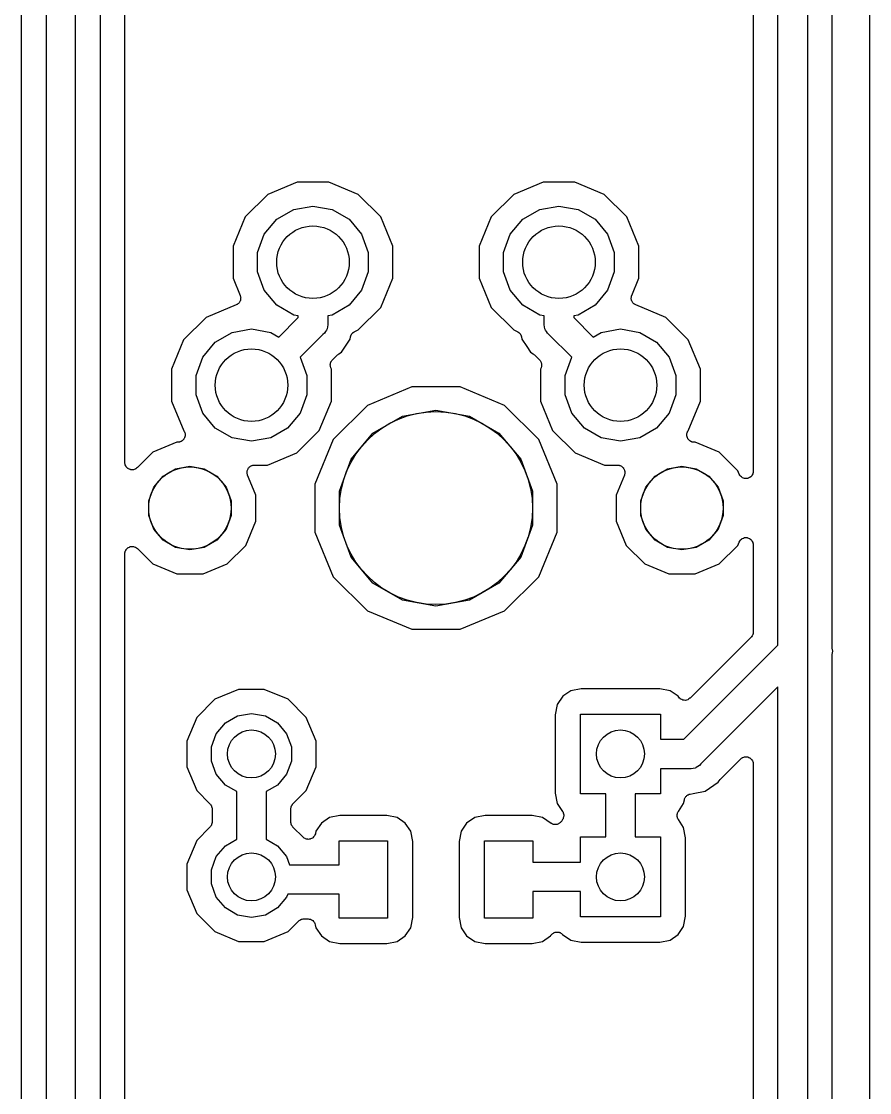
# Model space of a CAD drawing. Extents: x 24 to 196, y -189 to -31.
# Drawn here: x 178.13 to 195.64, y -98.13 to -76 of the extents above; entities that cross this region are included whole.
import ezdxf

# ---------------------------------------------------------------- set-up
doc = ezdxf.new("R2010")
doc.units = 0
doc.header["$MEASUREMENT"] = 0
doc.layers.add('BLACK', color=7, linetype='CONTINUOUS')

msp = doc.modelspace()

# ---------------------------------------------------------------- linework, layer by layer
at = {"layer": 'BLACK', "linetype": 'CONTINUOUS'}
for p, q in [((195.644, -35.0235), (195.643, -150.796)), ((178.13, -116.694), (178.13, -56.6034)), ((178.638, -56.4833), (178.638, -116.694)), ((179.248, -133.796), (179.248, -56.8371)), ((179.756, -56.8371), (179.756, -133.702)), ((180.264, -85.1092), (180.264, -67.9487)), ((194.361, -70.0044), (194.361, -88.9985)), ((194.869, -88.9167), (194.869, -70.0594)), ((193.751, -88.8733), (193.751, -70.7002)), ((193.243, -72.2945), (193.243, -85.2921)), ((183.822, -79.3217), (183.215, -79.573)), ((184.478, -79.3217), (183.822, -79.3217)), ((185.085, -79.573), (184.478, -79.3217)), ((188.902, -79.3217), (188.295, -79.573)), ((189.558, -79.3217), (188.902, -79.3217)), ((190.165, -79.573), (189.558, -79.3217)), ((183.215, -79.573), (182.75, -80.0374)), ((185.55, -80.0374), (185.085, -79.573)), ((188.295, -79.573), (187.83, -80.0374)), ((190.63, -80.0374), (190.165, -79.573)), ((183.404, -80.0836), (183.753, -79.882)), ((183.753, -79.882), (184.15, -79.812)), ((184.15, -79.812), (184.547, -79.882)), ((184.547, -79.882), (184.896, -80.0836)), ((188.484, -80.0836), (188.833, -79.882)), ((188.833, -79.882), (189.23, -79.812)), ((189.23, -79.812), (189.627, -79.882)), ((189.627, -79.882), (189.976, -80.0836)), ((182.75, -80.0374), (182.499, -80.6443)), ((183.145, -80.3923), (183.404, -80.0836)), ((184.896, -80.0836), (185.155, -80.3923)), ((185.801, -80.6443), (185.55, -80.0374)), ((187.83, -80.0374), (187.579, -80.6443)), ((188.225, -80.3923), (188.484, -80.0836)), ((189.976, -80.0836), (190.235, -80.3923)), ((190.881, -80.6443), (190.63, -80.0374)), ((183.007, -80.7711), (183.145, -80.3923)), ((185.155, -80.3923), (185.293, -80.7711)), ((188.087, -80.7711), (188.225, -80.3923)), ((190.235, -80.3923), (190.373, -80.7711)), ((182.499, -80.6443), (182.499, -81.3011)), ((183.007, -81.1742), (183.007, -80.7711)), ((185.293, -80.7711), (185.293, -81.1742)), ((185.801, -81.3011), (185.801, -80.6443)), ((187.579, -80.6443), (187.579, -81.3011)), ((188.087, -81.1742), (188.087, -80.7711)), ((190.373, -80.7711), (190.373, -81.1742)), ((190.881, -81.3011), (190.881, -80.6443)), ((183.145, -81.553), (183.007, -81.1742)), ((185.293, -81.1742), (185.155, -81.553)), ((188.225, -81.553), (188.087, -81.1742)), ((190.373, -81.1742), (190.235, -81.553)), ((182.499, -81.3011), (182.647, -81.6574)), ((185.55, -81.9079), (185.801, -81.3011)), ((187.579, -81.3011), (187.83, -81.9079)), ((190.733, -81.6574), (190.881, -81.3011)), ((182.647, -81.6574), (182.649, -81.6704)), ((183.404, -81.8618), (183.145, -81.553)), ((185.155, -81.553), (184.896, -81.8618)), ((188.484, -81.8618), (188.225, -81.553)), ((190.235, -81.553), (189.976, -81.8618)), ((190.731, -81.6704), (190.733, -81.6574)), ((182.564, -81.8565), (181.945, -82.113)), ((182.575, -81.8493), (182.564, -81.8565)), ((182.588, -81.8442), (182.575, -81.8493)), ((182.597, -81.8352), (182.588, -81.8442)), ((182.609, -81.828), (182.597, -81.8352)), ((182.617, -81.8175), (182.609, -81.828)), ((182.627, -81.8085), (182.617, -81.8175)), ((182.633, -81.7966), (182.627, -81.8085)), ((182.641, -81.7861), (182.633, -81.7966)), ((182.645, -81.7733), (182.641, -81.7861)), ((182.651, -81.7615), (182.645, -81.7733)), ((182.649, -81.6704), (182.655, -81.6827)), ((182.653, -81.7483), (182.651, -81.7615)), ((182.657, -81.7356), (182.653, -81.7483)), ((182.655, -81.6827), (182.655, -81.696)), ((182.655, -81.696), (182.658, -81.709)), ((182.658, -81.709), (182.656, -81.7223)), ((182.656, -81.7223), (182.657, -81.7356)), ((183.753, -82.0633), (183.404, -81.8618)), ((184.896, -81.8618), (184.547, -82.0633)), ((188.833, -82.0633), (188.484, -81.8618)), ((189.976, -81.8618), (189.627, -82.0633)), ((190.722, -81.709), (190.725, -81.696)), ((190.724, -81.7223), (190.722, -81.709)), ((190.723, -81.7356), (190.724, -81.7223)), ((190.727, -81.7483), (190.723, -81.7356)), ((190.725, -81.6827), (190.731, -81.6704)), ((190.725, -81.696), (190.725, -81.6827)), ((190.729, -81.7615), (190.727, -81.7483)), ((190.735, -81.7733), (190.729, -81.7615)), ((190.739, -81.7861), (190.735, -81.7733)), ((190.747, -81.7966), (190.739, -81.7861)), ((190.753, -81.8085), (190.747, -81.7966)), ((190.763, -81.8175), (190.753, -81.8085)), ((190.771, -81.828), (190.763, -81.8175)), ((190.783, -81.8352), (190.771, -81.828)), ((190.792, -81.8442), (190.783, -81.8352)), ((190.805, -81.8493), (190.792, -81.8442)), ((190.816, -81.8565), (190.805, -81.8493)), ((191.435, -82.113), (190.816, -81.8565)), ((183.845, -82.0795), (183.753, -82.0633)), ((183.845, -82.1164), (183.845, -82.0795)), ((184.547, -82.0633), (184.455, -82.0795)), ((184.455, -82.0795), (184.455, -82.2294)), ((185.085, -82.3723), (185.55, -81.9079)), ((187.83, -81.9079), (188.295, -82.3723)), ((188.925, -82.0795), (188.833, -82.0633)), ((188.925, -82.2293), (188.925, -82.0795)), ((189.627, -82.0633), (189.535, -82.0795)), ((189.535, -82.0795), (189.535, -82.1164)), ((181.945, -82.113), (181.48, -82.5774)), ((183.443, -82.5181), (183.845, -82.1164)), ((184.448, -82.3087), (184.441, -82.3485)), ((184.458, -82.2696), (184.448, -82.3087)), ((184.455, -82.2294), (184.458, -82.2696)), ((188.922, -82.2696), (188.925, -82.2293)), ((188.932, -82.3087), (188.922, -82.2696)), ((188.939, -82.3485), (188.932, -82.3087)), ((189.535, -82.1164), (189.937, -82.5181)), ((191.9, -82.5774), (191.435, -82.113)), ((182.134, -82.6236), (182.483, -82.422)), ((182.483, -82.422), (182.88, -82.352)), ((182.88, -82.352), (183.277, -82.422)), ((183.277, -82.422), (183.443, -82.5181)), ((184.356, -82.4676), (183.887, -82.9369)), ((184.387, -82.4416), (184.356, -82.4676)), ((184.407, -82.4066), (184.387, -82.4416)), ((184.431, -82.3735), (184.407, -82.4066)), ((184.434, -82.3603), (184.431, -82.3735)), ((184.441, -82.3485), (184.434, -82.3603)), ((184.916, -82.5598), (184.925, -82.5119)), ((184.925, -82.5119), (184.933, -82.4918)), ((184.933, -82.4918), (184.939, -82.4713)), ((184.939, -82.4713), (184.943, -82.4673)), ((184.943, -82.4673), (184.944, -82.4626)), ((184.944, -82.4626), (184.959, -82.4464)), ((184.959, -82.4464), (184.972, -82.4293)), ((184.972, -82.4293), (184.976, -82.4266)), ((184.976, -82.4266), (184.979, -82.4228)), ((184.979, -82.4228), (184.998, -82.4124)), ((184.998, -82.4124), (185.016, -82.4009)), ((185.016, -82.4009), (185.085, -82.3723)), ((188.295, -82.3723), (188.364, -82.4009)), ((188.364, -82.4009), (188.382, -82.4124)), ((188.382, -82.4124), (188.401, -82.4228)), ((188.401, -82.4228), (188.404, -82.4266)), ((188.404, -82.4266), (188.408, -82.4293)), ((188.408, -82.4293), (188.421, -82.4464)), ((188.421, -82.4464), (188.436, -82.4626)), ((188.436, -82.4626), (188.437, -82.4673)), ((188.437, -82.4673), (188.441, -82.4713)), ((188.441, -82.4713), (188.447, -82.4918)), ((188.447, -82.4918), (188.455, -82.5119)), ((188.455, -82.5119), (188.464, -82.5598)), ((188.946, -82.3603), (188.939, -82.3485)), ((188.949, -82.3735), (188.946, -82.3603)), ((188.973, -82.4066), (188.949, -82.3735)), ((188.993, -82.4416), (188.973, -82.4066)), ((189.024, -82.4676), (188.993, -82.4416)), ((189.493, -82.9369), (189.024, -82.4676)), ((189.937, -82.5181), (190.103, -82.422)), ((190.103, -82.422), (190.5, -82.352)), ((190.5, -82.352), (190.897, -82.422)), ((190.897, -82.422), (191.246, -82.6236)), ((181.48, -82.5774), (181.229, -83.1843)), ((181.875, -82.9323), (182.134, -82.6236)), ((184.736, -82.8287), (184.916, -82.5598)), ((188.464, -82.5598), (188.568, -82.7143)), ((188.568, -82.7143), (188.644, -82.8287)), ((191.246, -82.6236), (191.505, -82.9323)), ((192.151, -83.1843), (191.9, -82.5774)), ((181.737, -83.3111), (181.875, -82.9323)), ((183.887, -82.9369), (184.023, -83.3111)), ((184.547, -82.998), (184.552, -82.9898)), ((184.552, -82.9898), (184.658, -82.8846)), ((184.658, -82.8846), (184.67, -82.876)), ((184.67, -82.876), (184.681, -82.8657)), ((184.681, -82.8657), (184.736, -82.8287)), ((188.644, -82.8287), (188.699, -82.8657)), ((188.699, -82.8657), (188.71, -82.876)), ((188.71, -82.876), (188.722, -82.8846)), ((188.722, -82.8846), (188.828, -82.9898)), ((188.828, -82.9898), (188.833, -82.998)), ((189.357, -83.3111), (189.493, -82.9369)), ((191.505, -82.9323), (191.643, -83.3111)), ((181.229, -83.1843), (181.229, -83.8411)), ((184.508, -83.0843), (184.513, -83.0683)), ((184.509, -83.0943), (184.508, -83.0843)), ((184.508, -83.1042), (184.509, -83.0943)), ((184.511, -83.1205), (184.508, -83.1042)), ((184.513, -83.137), (184.511, -83.1205)), ((184.513, -83.0683), (184.515, -83.0518)), ((184.517, -83.1461), (184.513, -83.137)), ((184.515, -83.0518), (184.519, -83.0429)), ((184.519, -83.1559), (184.517, -83.1461)), ((184.519, -83.0429), (184.522, -83.0332)), ((184.531, -83.1843), (184.519, -83.1559)), ((184.522, -83.0332), (184.531, -83.0196)), ((184.531, -83.0196), (184.539, -83.0048)), ((184.531, -83.8411), (184.531, -83.1843)), ((184.539, -83.0048), (184.547, -82.998)), ((188.833, -82.998), (188.841, -83.0048)), ((188.841, -83.0048), (188.849, -83.0196)), ((188.849, -83.0196), (188.858, -83.0332)), ((188.861, -83.1559), (188.849, -83.1843)), ((188.849, -83.1843), (188.849, -83.8411)), ((188.858, -83.0332), (188.861, -83.0429)), ((188.861, -83.0429), (188.865, -83.0518)), ((188.863, -83.1461), (188.861, -83.1559)), ((188.867, -83.137), (188.863, -83.1461)), ((188.865, -83.0518), (188.867, -83.0683)), ((188.867, -83.0683), (188.872, -83.0843)), ((188.869, -83.1205), (188.867, -83.137)), ((188.872, -83.1042), (188.869, -83.1205)), ((188.872, -83.0843), (188.871, -83.0943)), ((188.871, -83.0943), (188.872, -83.1042)), ((192.151, -83.8411), (192.151, -83.1843)), ((181.737, -83.7142), (181.737, -83.3111)), ((184.023, -83.3111), (184.023, -83.7142)), ((189.357, -83.7142), (189.357, -83.3111)), ((191.643, -83.3111), (191.643, -83.7142)), ((186.192, -83.5508), (185.273, -83.9317)), ((187.188, -83.5508), (186.192, -83.5508)), ((188.107, -83.9317), (187.188, -83.5508)), ((181.229, -83.8411), (181.485, -84.4586)), ((181.875, -84.093), (181.737, -83.7142)), ((184.023, -83.7142), (183.885, -84.093)), ((184.28, -84.4479), (184.531, -83.8411)), ((188.849, -83.8411), (189.1, -84.4479)), ((189.495, -84.093), (189.357, -83.7142)), ((191.643, -83.7142), (191.505, -84.093)), ((191.895, -84.4586), (192.151, -83.8411)), ((182.134, -84.4018), (181.875, -84.093)), ((183.885, -84.093), (183.626, -84.4018)), ((185.273, -83.9317), (184.569, -84.6354)), ((185.998, -84.1501), (186.69, -84.028)), ((186.69, -84.028), (187.382, -84.1501)), ((188.811, -84.6354), (188.107, -83.9317)), ((189.754, -84.4018), (189.495, -84.093)), ((191.505, -84.093), (191.246, -84.4018)), ((185.389, -84.5017), (185.998, -84.1501)), ((187.382, -84.1501), (187.991, -84.5017)), ((181.485, -84.4586), (181.49, -84.4652)), ((181.49, -84.4652), (181.493, -84.4715)), ((181.493, -84.4715), (181.496, -84.477)), ((181.496, -84.477), (181.502, -84.4962)), ((181.502, -84.4962), (181.508, -84.5149)), ((181.508, -84.5149), (181.508, -84.5216)), ((181.508, -84.5216), (181.51, -84.5281)), ((181.51, -84.5281), (181.508, -84.5479)), ((182.483, -84.6033), (182.134, -84.4018)), ((183.626, -84.4018), (183.277, -84.6033)), ((183.815, -84.9123), (184.28, -84.4479)), ((184.937, -85.0403), (185.389, -84.5017)), ((187.991, -84.5017), (188.443, -85.0403)), ((189.1, -84.4479), (189.565, -84.9123)), ((190.103, -84.6033), (189.754, -84.4018)), ((191.246, -84.4018), (190.897, -84.6033)), ((191.87, -84.5281), (191.872, -84.5216)), ((191.872, -84.5479), (191.87, -84.5281)), ((191.872, -84.5149), (191.878, -84.4962)), ((191.872, -84.5216), (191.872, -84.5149)), ((191.878, -84.4962), (191.884, -84.477)), ((191.884, -84.477), (191.887, -84.4715)), ((191.887, -84.4715), (191.89, -84.4652)), ((191.89, -84.4652), (191.895, -84.4586)), ((181.34, -84.6938), (180.84, -84.9006)), ((181.358, -84.6938), (181.34, -84.6938)), ((181.378, -84.6903), (181.358, -84.6938)), ((181.398, -84.6886), (181.378, -84.6903)), ((181.404, -84.6857), (181.398, -84.6886)), ((181.41, -84.6846), (181.404, -84.6857)), ((181.428, -84.6746), (181.41, -84.6846)), ((181.446, -84.6662), (181.428, -84.6746)), ((181.45, -84.6615), (181.446, -84.6662)), ((181.456, -84.6581), (181.45, -84.6615)), ((181.469, -84.6429), (181.456, -84.6581)), ((181.483, -84.6288), (181.469, -84.6429)), ((181.486, -84.6227), (181.483, -84.6288)), ((181.49, -84.6176), (181.486, -84.6227)), ((181.497, -84.5988), (181.49, -84.6176)), ((181.506, -84.5808), (181.497, -84.5988)), ((181.508, -84.5678), (181.506, -84.5741)), ((181.506, -84.5741), (181.506, -84.5808)), ((181.508, -84.5479), (181.508, -84.5678)), ((182.88, -84.6733), (182.483, -84.6033)), ((183.277, -84.6033), (182.88, -84.6733)), ((184.569, -84.6354), (184.188, -85.555)), ((189.192, -85.555), (188.811, -84.6354)), ((190.5, -84.6733), (190.103, -84.6033)), ((190.897, -84.6033), (190.5, -84.6733)), ((191.872, -84.5678), (191.872, -84.5479)), ((191.874, -84.5741), (191.872, -84.5678)), ((191.874, -84.5808), (191.874, -84.5741)), ((191.883, -84.5988), (191.874, -84.5808)), ((191.89, -84.6176), (191.883, -84.5988)), ((191.894, -84.6227), (191.89, -84.6176)), ((191.897, -84.6288), (191.894, -84.6227)), ((191.911, -84.6429), (191.897, -84.6288)), ((191.924, -84.6581), (191.911, -84.6429)), ((191.93, -84.6615), (191.924, -84.6581)), ((191.934, -84.6662), (191.93, -84.6615)), ((191.952, -84.6746), (191.934, -84.6662)), ((191.97, -84.6846), (191.952, -84.6746)), ((191.976, -84.6857), (191.97, -84.6846)), ((191.982, -84.6886), (191.976, -84.6857)), ((192.002, -84.6903), (191.982, -84.6886)), ((192.022, -84.6938), (192.002, -84.6903)), ((192.04, -84.6938), (192.022, -84.6938)), ((192.54, -84.9006), (192.04, -84.6938)), ((180.84, -84.9006), (180.524, -85.2169)), ((183.208, -85.1637), (183.815, -84.9123)), ((189.565, -84.9123), (190.172, -85.1637)), ((192.922, -85.2829), (192.54, -84.9006)), ((180.267, -85.1288), (180.264, -85.1092)), ((180.269, -85.1486), (180.267, -85.1288)), ((180.272, -85.1547), (180.269, -85.1486)), ((180.273, -85.1613), (180.272, -85.1547)), ((180.283, -85.1785), (180.273, -85.1613)), ((180.291, -85.1966), (180.283, -85.1785)), ((180.296, -85.2013), (180.291, -85.1966)), ((180.299, -85.2071), (180.296, -85.2013)), ((181.314, -85.2407), (181.61, -85.1886)), ((181.61, -85.1886), (181.906, -85.2407)), ((182.832, -85.2121), (182.843, -85.1993)), ((182.843, -85.1993), (182.851, -85.1943)), ((182.851, -85.1943), (182.859, -85.1875)), ((182.859, -85.1875), (182.874, -85.1812)), ((182.874, -85.1812), (182.889, -85.1729)), ((182.889, -85.1729), (182.898, -85.1711)), ((182.898, -85.1711), (182.908, -85.1673)), ((182.908, -85.1673), (182.924, -85.1665)), ((182.924, -85.1665), (182.941, -85.1637)), ((182.941, -85.1637), (183.208, -85.1637)), ((184.696, -85.7011), (184.937, -85.0403)), ((188.443, -85.0403), (188.684, -85.7011)), ((190.172, -85.1637), (190.439, -85.1637)), ((190.439, -85.1637), (190.456, -85.1665)), ((190.456, -85.1665), (190.472, -85.1673)), ((190.472, -85.1673), (190.482, -85.1711)), ((190.482, -85.1711), (190.491, -85.1729)), ((190.491, -85.1729), (190.506, -85.1812)), ((190.506, -85.1812), (190.521, -85.1875)), ((190.521, -85.1875), (190.529, -85.1943)), ((190.529, -85.1943), (190.537, -85.1993)), ((190.537, -85.1993), (190.548, -85.2121)), ((191.474, -85.2407), (191.77, -85.1886)), ((191.77, -85.1886), (192.066, -85.2407)), ((180.315, -85.2199), (180.299, -85.2071)), ((180.329, -85.234), (180.315, -85.2199)), ((180.335, -85.2368), (180.329, -85.234)), ((180.34, -85.2411), (180.335, -85.2368)), ((180.359, -85.248), (180.34, -85.2411)), ((180.377, -85.2564), (180.359, -85.248)), ((180.383, -85.2569), (180.377, -85.2564)), ((180.39, -85.2592), (180.383, -85.2569)), ((180.41, -85.2592), (180.39, -85.2592)), ((180.429, -85.261), (180.41, -85.2592)), ((180.436, -85.2592), (180.429, -85.261)), ((180.443, -85.2592), (180.436, -85.2592)), ((180.461, -85.2524), (180.443, -85.2592)), ((180.481, -85.2473), (180.461, -85.2524)), ((180.486, -85.2434), (180.481, -85.2473)), ((180.492, -85.2411), (180.486, -85.2434)), ((180.508, -85.2283), (180.492, -85.2411)), ((180.524, -85.2169), (180.508, -85.2283)), ((180.862, -85.6206), (181.055, -85.3908)), ((181.055, -85.3908), (181.314, -85.2407)), ((181.906, -85.2407), (182.165, -85.3908)), ((182.165, -85.3908), (182.358, -85.6206)), ((182.788, -85.3227), (182.791, -85.3062)), ((182.791, -85.3325), (182.788, -85.3227)), ((182.791, -85.2896), (182.794, -85.2802)), ((182.791, -85.3062), (182.791, -85.2896)), ((182.791, -85.3425), (182.791, -85.3325)), ((182.796, -85.3581), (182.791, -85.3425)), ((182.794, -85.2802), (182.795, -85.2702)), ((182.795, -85.2702), (182.803, -85.2555)), ((182.8, -85.3744), (182.796, -85.3581)), ((182.886, -85.583), (182.8, -85.3744)), ((182.803, -85.2555), (182.809, -85.2399)), ((182.809, -85.2399), (182.815, -85.2322)), ((182.815, -85.2322), (182.82, -85.2233)), ((182.82, -85.2233), (182.832, -85.2121)), ((190.58, -85.3744), (190.411, -85.7824)), ((190.548, -85.2121), (190.56, -85.2233)), ((190.56, -85.2233), (190.565, -85.2322)), ((190.565, -85.2322), (190.571, -85.2399)), ((190.571, -85.2399), (190.577, -85.2555)), ((190.577, -85.2555), (190.585, -85.2702)), ((190.584, -85.3581), (190.58, -85.3744)), ((190.589, -85.3425), (190.584, -85.3581)), ((190.585, -85.2702), (190.586, -85.2802)), ((190.586, -85.2802), (190.589, -85.2896)), ((190.589, -85.2896), (190.589, -85.3062)), ((190.589, -85.3062), (190.592, -85.3227)), ((190.592, -85.3227), (190.589, -85.3325)), ((190.589, -85.3325), (190.589, -85.3425)), ((191.022, -85.6206), (191.215, -85.3908)), ((191.215, -85.3908), (191.474, -85.2407)), ((192.066, -85.2407), (192.325, -85.3908)), ((192.325, -85.3908), (192.518, -85.6206)), ((192.95, -85.3505), (192.922, -85.2829)), ((192.962, -85.37), (192.95, -85.3505)), ((192.974, -85.3901), (192.962, -85.37)), ((192.977, -85.3923), (192.974, -85.3901)), ((192.978, -85.3951), (192.977, -85.3923)), ((192.997, -85.4092), (192.978, -85.3951)), ((193.015, -85.4241), (192.997, -85.4092)), ((193.018, -85.4253), (193.015, -85.4241)), ((193.02, -85.4273), (193.018, -85.4253)), ((193.167, -85.4241), (193.145, -85.432)), ((193.17, -85.422), (193.167, -85.4241)), ((193.173, -85.4207), (193.17, -85.422)), ((193.19, -85.405), (193.173, -85.4207)), ((193.208, -85.3901), (193.19, -85.405)), ((193.209, -85.3872), (193.208, -85.3901)), ((193.212, -85.3849), (193.209, -85.3872)), ((193.222, -85.3643), (193.212, -85.3849)), ((193.234, -85.3443), (193.222, -85.3643)), ((193.235, -85.341), (193.234, -85.3443)), ((193.236, -85.338), (193.235, -85.341)), ((193.239, -85.315), (193.236, -85.338)), ((193.243, -85.2921), (193.239, -85.315)), ((180.759, -85.9026), (180.862, -85.6206)), ((182.358, -85.6206), (182.461, -85.9026)), ((182.969, -85.7824), (182.886, -85.583)), ((184.188, -85.555), (184.188, -86.5503)), ((189.192, -86.5503), (189.192, -85.555)), ((190.919, -85.9026), (191.022, -85.6206)), ((192.518, -85.6206), (192.621, -85.9026)), ((193.043, -85.4343), (193.02, -85.4273)), ((193.064, -85.4422), (193.043, -85.4343)), ((193.068, -85.4422), (193.064, -85.4422)), ((193.071, -85.4432), (193.068, -85.4422)), ((193.094, -85.4422), (193.071, -85.4432)), ((193.117, -85.4422), (193.094, -85.4422)), ((193.12, -85.4411), (193.117, -85.4422)), ((193.124, -85.4409), (193.12, -85.4411)), ((193.145, -85.432), (193.124, -85.4409)), ((182.969, -86.323), (182.969, -85.7824)), ((184.696, -86.4042), (184.696, -85.7011)), ((188.684, -85.7011), (188.684, -86.4042)), ((190.411, -85.7824), (190.411, -86.323)), ((180.759, -86.2027), (180.759, -85.9026)), ((182.461, -85.9026), (182.461, -86.2027)), ((190.919, -86.2027), (190.919, -85.9026)), ((192.621, -85.9026), (192.621, -86.2027)), ((180.862, -86.4847), (180.759, -86.2027)), ((182.461, -86.2027), (182.358, -86.4847)), ((191.022, -86.4847), (190.919, -86.2027)), ((192.621, -86.2027), (192.518, -86.4847)), ((181.055, -86.7145), (180.862, -86.4847)), ((182.358, -86.4847), (182.165, -86.7145)), ((182.762, -86.8224), (182.969, -86.323)), ((184.937, -87.065), (184.696, -86.4042)), ((188.684, -86.4042), (188.443, -87.065)), ((190.411, -86.323), (190.618, -86.8224)), ((191.215, -86.7145), (191.022, -86.4847)), ((192.518, -86.4847), (192.325, -86.7145)), ((181.314, -86.8646), (181.055, -86.7145)), ((182.165, -86.7145), (181.906, -86.8646)), ((184.188, -86.5503), (184.569, -87.4699)), ((188.811, -87.4699), (189.192, -86.5503)), ((191.474, -86.8646), (191.215, -86.7145)), ((192.325, -86.7145), (192.066, -86.8646)), ((192.95, -86.7549), (192.962, -86.7353)), ((192.962, -86.7353), (192.974, -86.7152)), ((192.974, -86.7152), (192.977, -86.7131)), ((192.977, -86.7131), (192.978, -86.7102)), ((192.978, -86.7102), (192.997, -86.6961)), ((192.997, -86.6961), (193.015, -86.6812)), ((193.015, -86.6812), (193.018, -86.68)), ((193.018, -86.68), (193.02, -86.678)), ((193.02, -86.678), (193.043, -86.671)), ((193.043, -86.671), (193.064, -86.6631)), ((193.064, -86.6631), (193.068, -86.6631)), ((193.068, -86.6631), (193.071, -86.6621)), ((193.071, -86.6621), (193.094, -86.6631)), ((193.094, -86.6631), (193.117, -86.6631)), ((193.117, -86.6631), (193.12, -86.6642)), ((193.12, -86.6642), (193.124, -86.6644)), ((193.124, -86.6644), (193.145, -86.6733)), ((193.145, -86.6733), (193.167, -86.6812)), ((193.167, -86.6812), (193.17, -86.6834)), ((193.17, -86.6834), (193.173, -86.6846)), ((193.173, -86.6846), (193.19, -86.7003)), ((193.19, -86.7003), (193.208, -86.7152)), ((193.208, -86.7152), (193.209, -86.7181)), ((193.209, -86.7181), (193.212, -86.7204)), ((193.212, -86.7204), (193.222, -86.741)), ((193.222, -86.741), (193.234, -86.7611)), ((180.267, -86.9766), (180.269, -86.9567)), ((180.269, -86.9567), (180.272, -86.9506)), ((180.272, -86.9506), (180.273, -86.944)), ((180.273, -86.944), (180.283, -86.9268)), ((180.283, -86.9268), (180.291, -86.9087)), ((180.291, -86.9087), (180.296, -86.904)), ((180.296, -86.904), (180.299, -86.8982)), ((180.299, -86.8982), (180.315, -86.8854)), ((180.315, -86.8854), (180.329, -86.8713)), ((180.329, -86.8713), (180.335, -86.8685)), ((180.335, -86.8685), (180.34, -86.8642)), ((180.34, -86.8642), (180.359, -86.8574)), ((180.359, -86.8574), (180.377, -86.849)), ((180.377, -86.849), (180.383, -86.8484)), ((180.383, -86.8484), (180.39, -86.8461)), ((180.39, -86.8461), (180.41, -86.8461)), ((180.41, -86.8461), (180.429, -86.8443)), ((180.429, -86.8443), (180.436, -86.8461)), ((180.436, -86.8461), (180.443, -86.8461)), ((180.443, -86.8461), (180.461, -86.8529)), ((180.461, -86.8529), (180.481, -86.858)), ((180.481, -86.858), (180.486, -86.8619)), ((180.486, -86.8619), (180.492, -86.8642)), ((180.492, -86.8642), (180.508, -86.877)), ((180.508, -86.877), (180.524, -86.8884)), ((180.524, -86.8884), (180.84, -87.2047)), ((181.61, -86.9167), (181.314, -86.8646)), ((181.906, -86.8646), (181.61, -86.9167)), ((182.38, -87.2047), (182.762, -86.8224)), ((190.618, -86.8224), (191, -87.2047)), ((191.77, -86.9167), (191.474, -86.8646)), ((192.066, -86.8646), (191.77, -86.9167)), ((192.54, -87.2047), (192.922, -86.8224)), ((192.922, -86.8224), (192.95, -86.7549)), ((193.234, -86.7611), (193.235, -86.7644)), ((193.235, -86.7644), (193.236, -86.7674)), ((193.236, -86.7674), (193.239, -86.7904)), ((193.239, -86.7904), (193.243, -86.8132)), ((193.243, -86.8132), (193.243, -88.612)), ((180.264, -86.9962), (180.267, -86.9766)), ((180.264, -104.159), (180.264, -86.9962)), ((185.389, -87.6036), (184.937, -87.065)), ((188.443, -87.065), (187.991, -87.6036)), ((180.84, -87.2047), (181.34, -87.4116)), ((181.34, -87.4116), (181.88, -87.4116)), ((181.88, -87.4116), (182.38, -87.2047)), ((191, -87.2047), (191.5, -87.4116)), ((191.5, -87.4116), (192.04, -87.4116)), ((192.04, -87.4116), (192.54, -87.2047)), ((184.569, -87.4699), (185.273, -88.1737)), ((185.998, -87.9552), (185.389, -87.6036)), ((187.991, -87.6036), (187.382, -87.9552)), ((188.107, -88.1737), (188.811, -87.4699)), ((186.69, -88.0773), (185.998, -87.9552)), ((187.382, -87.9552), (186.69, -88.0773)), ((185.273, -88.1737), (186.192, -88.5546)), ((187.188, -88.5546), (188.107, -88.1737)), ((186.192, -88.5546), (187.188, -88.5546)), ((193.199, -88.7197), (191.937, -89.9808)), ((193.202, -88.7142), (193.199, -88.7197)), ((193.208, -88.7099), (193.202, -88.7142)), ((193.218, -88.6927), (193.208, -88.7099)), ((193.229, -88.6764), (193.218, -88.6927)), ((193.231, -88.6699), (193.229, -88.6764)), ((193.234, -88.6641), (193.231, -88.6699)), ((193.237, -88.6445), (193.234, -88.6641)), ((193.243, -88.6252), (193.237, -88.6445)), ((193.243, -88.612), (193.242, -88.6186)), ((193.242, -88.6186), (193.243, -88.6252)), ((191.809, -90.8279), (193.751, -88.8855)), ((193.751, -88.8855), (193.751, -88.8733)), ((193.751, -88.8733), (193.751, -88.8733)), ((194.871, -88.9315), (194.869, -88.9167)), ((194.872, -88.9464), (194.871, -88.9315)), ((194.885, -89.0118), (194.872, -88.9464)), ((194.361, -88.9985), (194.364, -89.0387)), ((194.364, -89.0387), (194.361, -89.0519)), ((194.361, -89.0519), (194.361, -108.048)), ((194.869, -89.1068), (194.871, -89.0921)), ((194.869, -107.967), (194.869, -89.1068)), ((194.871, -89.0921), (194.872, -89.0771)), ((194.872, -89.0771), (194.885, -89.0118)), ((182.615, -89.7992), (182.125, -90.0022)), ((183.145, -89.7992), (182.615, -89.7992)), ((183.635, -90.0022), (183.145, -89.7992)), ((189.476, -89.8286), (189.308, -89.9409)), ((189.69, -89.7862), (189.476, -89.8286)), ((191.31, -89.7862), (189.69, -89.7862)), ((191.524, -89.8286), (191.31, -89.7862)), ((191.692, -89.9409), (191.524, -89.8286)), ((193.751, -89.7476), (192.16, -91.3388)), ((193.751, -107.415), (193.751, -89.7476)), ((182.125, -90.0022), (181.75, -90.3773)), ((184.01, -90.3773), (183.635, -90.0022)), ((189.308, -89.9409), (189.196, -90.1089)), ((191.703, -89.9577), (191.692, -89.9409)), ((191.704, -89.9589), (191.703, -89.9577)), ((191.705, -89.9605), (191.704, -89.9589)), ((191.722, -89.978), (191.705, -89.9605)), ((191.74, -89.996), (191.722, -89.978)), ((191.741, -89.9967), (191.74, -89.996)), ((191.742, -89.9979), (191.741, -89.9967)), ((191.765, -90.0084), (191.742, -89.9979)), ((191.787, -90.0194), (191.765, -90.0084)), ((191.789, -90.0196), (191.787, -90.0194)), ((191.79, -90.0203), (191.789, -90.0196)), ((191.815, -90.0224), (191.79, -90.0203)), ((191.84, -90.0251), (191.815, -90.0224)), ((191.841, -90.0247), (191.84, -90.0251)), ((191.843, -90.0249), (191.841, -90.0247)), ((191.867, -90.0185), (191.843, -90.0249)), ((191.891, -90.0126), (191.867, -90.0185)), ((191.892, -90.0116), (191.891, -90.0126)), ((191.894, -90.0112), (191.892, -90.0116)), ((191.914, -89.997), (191.894, -90.0112)), ((191.935, -89.9831), (191.914, -89.997)), ((191.936, -89.9818), (191.935, -89.9831)), ((191.937, -89.9808), (191.936, -89.9818)), ((182.593, -90.345), (182.88, -90.2944)), ((182.88, -90.2944), (183.167, -90.345)), ((189.196, -90.1089), (189.154, -90.3222)), ((181.75, -90.3773), (181.546, -90.8674)), ((182.154, -90.7135), (182.341, -90.4905)), ((182.341, -90.4905), (182.593, -90.345)), ((183.167, -90.345), (183.419, -90.4905)), ((183.419, -90.4905), (183.606, -90.7135)), ((184.213, -90.8674), (184.01, -90.3773)), ((189.154, -90.3222), (189.154, -91.9431)), ((189.674, -91.9582), (189.674, -90.3072)), ((189.674, -90.3072), (191.326, -90.3072)), ((191.326, -90.3072), (191.326, -90.8279)), ((182.054, -90.9871), (182.154, -90.7135)), ((183.606, -90.7135), (183.706, -90.9871)), ((181.546, -90.8674), (181.546, -91.3979)), ((184.213, -91.3979), (184.213, -90.8674)), ((191.326, -90.8279), (191.809, -90.8279)), ((182.054, -91.2782), (182.054, -90.9871)), ((183.706, -90.9871), (183.706, -91.2782)), ((181.546, -91.3979), (181.75, -91.888)), ((182.154, -91.5518), (182.054, -91.2782)), ((183.706, -91.2782), (183.606, -91.5518)), ((184.01, -91.888), (184.213, -91.3979)), ((192.099, -91.39), (192.066, -91.4132)), ((192.134, -91.3698), (192.099, -91.39)), ((192.16, -91.3388), (192.134, -91.3698)), ((192.577, -91.6402), (192.983, -91.2342)), ((192.983, -91.2342), (192.999, -91.2228)), ((192.999, -91.2228), (193.015, -91.21)), ((193.015, -91.21), (193.021, -91.2077)), ((193.021, -91.2077), (193.026, -91.2038)), ((193.026, -91.2038), (193.046, -91.1987)), ((193.046, -91.1987), (193.064, -91.1919)), ((193.064, -91.1919), (193.071, -91.1919)), ((193.071, -91.1919), (193.078, -91.1901)), ((193.078, -91.1901), (193.097, -91.1919)), ((193.097, -91.1919), (193.117, -91.1919)), ((193.117, -91.1919), (193.124, -91.1942)), ((193.124, -91.1942), (193.13, -91.1948)), ((193.13, -91.1948), (193.148, -91.2032)), ((193.148, -91.2032), (193.167, -91.21)), ((193.167, -91.21), (193.172, -91.2143)), ((193.172, -91.2143), (193.178, -91.2171)), ((193.178, -91.2171), (193.192, -91.2312)), ((193.192, -91.2312), (193.208, -91.244)), ((193.208, -91.244), (193.211, -91.2498)), ((193.211, -91.2498), (193.216, -91.2545)), ((193.216, -91.2545), (193.224, -91.2726)), ((193.224, -91.2726), (193.234, -91.2898)), ((193.234, -91.2898), (193.235, -91.2964)), ((193.235, -91.2964), (193.238, -91.3025)), ((193.238, -91.3025), (193.24, -91.3223)), ((193.24, -91.3223), (193.243, -91.342)), ((193.243, -91.342), (193.243, -104.342)), ((182.341, -91.7748), (182.154, -91.5518)), ((183.606, -91.5518), (183.419, -91.7748)), ((191.922, -91.4375), (191.326, -91.4375)), ((191.326, -91.4375), (191.326, -91.9582)), ((191.962, -91.441), (191.922, -91.4375)), ((192.001, -91.4305), (191.962, -91.441)), ((192.041, -91.4235), (192.001, -91.4305)), ((192.053, -91.4167), (192.041, -91.4235)), ((192.066, -91.4132), (192.053, -91.4167)), ((182.575, -91.9099), (182.341, -91.7748)), ((183.419, -91.7748), (183.185, -91.9099)), ((192.252, -91.8983), (192.521, -91.7187)), ((192.521, -91.7187), (192.558, -91.6633)), ((192.558, -91.6633), (192.568, -91.6524)), ((192.568, -91.6524), (192.577, -91.6402)), ((181.75, -91.888), (182.023, -92.1611)), ((182.575, -92.8954), (182.575, -91.9099)), ((183.185, -91.9099), (183.185, -92.8954)), ((183.737, -92.1611), (184.01, -91.888)), ((189.154, -91.9431), (189.196, -92.1564)), ((190.195, -91.9582), (189.674, -91.9582)), ((190.195, -92.8472), (190.195, -91.9582)), ((191.326, -91.9582), (190.805, -91.9582)), ((190.805, -91.9582), (190.805, -92.8472)), ((191.823, -92.071), (191.824, -92.0611)), ((191.824, -92.0611), (191.832, -92.0465)), ((191.832, -92.0465), (191.838, -92.031)), ((191.838, -92.031), (191.845, -92.0235)), ((191.845, -92.0235), (191.85, -92.0147)), ((191.85, -92.0147), (191.862, -92.0037)), ((191.862, -92.0037), (191.873, -91.9912)), ((191.873, -91.9912), (191.882, -91.9864)), ((191.882, -91.9864), (191.89, -91.9798)), ((191.89, -91.9798), (191.905, -91.9738)), ((191.905, -91.9738), (191.92, -91.9658)), ((191.92, -91.9658), (191.93, -91.9643)), ((191.93, -91.9643), (191.939, -91.9606)), ((191.939, -91.9606), (192, -91.9484)), ((192, -91.9484), (192.252, -91.8983)), ((192, -91.9484), (192, -91.9484)), ((182.023, -92.1611), (182.026, -92.1666)), ((182.026, -92.1666), (182.032, -92.1709)), ((182.032, -92.1709), (182.042, -92.1881)), ((182.042, -92.1881), (182.053, -92.2044)), ((182.053, -92.2044), (182.055, -92.2109)), ((182.055, -92.2109), (182.058, -92.2167)), ((182.058, -92.2167), (182.061, -92.2363)), ((182.061, -92.2363), (182.067, -92.2556)), ((182.067, -92.2556), (182.066, -92.2622)), ((182.066, -92.2622), (182.067, -92.2688)), ((182.067, -92.2688), (182.067, -92.5365)), ((183.693, -92.2556), (183.699, -92.2363)), ((183.694, -92.2622), (183.693, -92.2556)), ((183.693, -92.2688), (183.694, -92.2622)), ((183.693, -92.5365), (183.693, -92.2688)), ((183.699, -92.2363), (183.702, -92.2167)), ((183.702, -92.2167), (183.705, -92.2109)), ((183.705, -92.2109), (183.707, -92.2044)), ((183.707, -92.2044), (183.718, -92.1881)), ((183.718, -92.1881), (183.728, -92.1709)), ((183.728, -92.1709), (183.734, -92.1666)), ((183.734, -92.1666), (183.737, -92.1611)), ((189.196, -92.1564), (189.304, -92.318)), ((191.696, -92.318), (191.804, -92.1564)), ((191.804, -92.1564), (191.819, -92.0804)), ((191.819, -92.0804), (191.823, -92.071)), ((184.492, -92.4475), (184.324, -92.5598)), ((184.705, -92.4051), (184.492, -92.4475)), ((185.675, -92.4051), (184.705, -92.4051)), ((185.888, -92.4475), (185.675, -92.4051)), ((186.056, -92.5598), (185.888, -92.4475)), ((187.492, -92.4475), (187.324, -92.5598)), ((187.705, -92.4051), (187.492, -92.4475)), ((188.675, -92.4051), (187.705, -92.4051)), ((188.888, -92.4475), (188.675, -92.4051)), ((189.067, -92.5672), (188.888, -92.4475)), ((189.304, -92.4873), (189.279, -92.5251)), ((189.304, -92.318), (189.308, -92.3272)), ((189.308, -92.4781), (189.304, -92.4873)), ((189.308, -92.3272), (189.314, -92.3353)), ((189.314, -92.4701), (189.308, -92.4781)), ((189.314, -92.3353), (189.319, -92.3512)), ((189.319, -92.4541), (189.314, -92.4701)), ((189.319, -92.3512), (189.325, -92.3664)), ((189.325, -92.4389), (189.319, -92.4541)), ((189.325, -92.3664), (189.326, -92.3764)), ((189.326, -92.4289), (189.325, -92.4389)), ((189.326, -92.3764), (189.329, -92.3861)), ((189.329, -92.4193), (189.326, -92.4289)), ((189.329, -92.3861), (189.328, -92.4027)), ((189.328, -92.4027), (189.329, -92.4193)), ((191.671, -92.3861), (191.674, -92.3764)), ((191.672, -92.4027), (191.671, -92.3861)), ((191.671, -92.4193), (191.672, -92.4027)), ((191.674, -92.4289), (191.671, -92.4193)), ((191.674, -92.3764), (191.675, -92.3664)), ((191.675, -92.4389), (191.674, -92.4289)), ((191.675, -92.3664), (191.681, -92.3512)), ((191.681, -92.4541), (191.675, -92.4389)), ((191.681, -92.3512), (191.686, -92.3353)), ((191.686, -92.4701), (191.681, -92.4541)), ((191.686, -92.3353), (191.692, -92.3272)), ((191.692, -92.4782), (191.686, -92.4701)), ((191.692, -92.3272), (191.696, -92.318)), ((191.696, -92.4873), (191.692, -92.4782)), ((191.804, -92.6489), (191.696, -92.4873)), ((182.023, -92.6442), (181.75, -92.9173)), ((182.026, -92.6387), (182.023, -92.6442)), ((182.032, -92.6344), (182.026, -92.6387)), ((182.041, -92.6172), (182.032, -92.6344)), ((182.053, -92.6009), (182.041, -92.6172)), ((182.055, -92.5944), (182.053, -92.6009)), ((182.058, -92.5886), (182.055, -92.5944)), ((182.061, -92.569), (182.058, -92.5886)), ((182.067, -92.5498), (182.061, -92.569)), ((182.067, -92.5365), (182.066, -92.5431)), ((182.066, -92.5431), (182.067, -92.5498)), ((183.694, -92.5431), (183.693, -92.5365)), ((183.693, -92.5498), (183.694, -92.5431)), ((183.699, -92.569), (183.693, -92.5498)), ((183.702, -92.5886), (183.699, -92.569)), ((183.705, -92.5944), (183.702, -92.5886)), ((183.707, -92.6009), (183.705, -92.5944)), ((183.718, -92.6172), (183.707, -92.6009)), ((183.728, -92.6344), (183.718, -92.6172)), ((183.734, -92.6388), (183.728, -92.6344)), ((183.737, -92.6442), (183.734, -92.6388)), ((183.945, -92.8519), (183.737, -92.6442)), ((184.211, -92.7278), (184.202, -92.7739)), ((184.324, -92.5598), (184.211, -92.7278)), ((186.169, -92.7278), (186.056, -92.5598)), ((186.211, -92.941), (186.169, -92.7278)), ((187.211, -92.7278), (187.169, -92.941)), ((187.324, -92.5598), (187.211, -92.7278)), ((189.08, -92.5725), (189.067, -92.5672)), ((189.091, -92.5799), (189.08, -92.5725)), ((189.104, -92.5831), (189.091, -92.5799)), ((189.116, -92.5885), (189.104, -92.5831)), ((189.129, -92.5893), (189.116, -92.5885)), ((189.142, -92.5925), (189.129, -92.5893)), ((189.155, -92.5911), (189.142, -92.5925)), ((189.169, -92.5919), (189.155, -92.5911)), ((189.181, -92.5882), (189.169, -92.5919)), ((189.195, -92.5868), (189.181, -92.5882)), ((189.207, -92.5809), (189.195, -92.5868)), ((189.219, -92.5771), (189.207, -92.5809)), ((189.23, -92.5692), (189.219, -92.5771)), ((189.242, -92.5633), (189.23, -92.5692)), ((189.251, -92.5537), (189.242, -92.5633)), ((189.262, -92.5458), (189.251, -92.5537)), ((189.27, -92.5347), (189.262, -92.5458)), ((189.279, -92.5251), (189.27, -92.5347)), ((191.846, -92.8622), (191.804, -92.6489)), ((181.75, -92.9173), (181.546, -93.4074)), ((182.341, -93.0305), (182.575, -92.8954)), ((183.185, -92.8954), (183.419, -93.0305)), ((183.949, -92.8548), (183.945, -92.8519)), ((183.952, -92.8587), (183.949, -92.8548)), ((183.971, -92.8699), (183.952, -92.8587)), ((183.988, -92.8822), (183.971, -92.8699)), ((183.993, -92.8835), (183.988, -92.8822)), ((183.998, -92.8862), (183.993, -92.8835)), ((184.019, -92.8904), (183.998, -92.8862)), ((184.04, -92.8959), (184.019, -92.8904)), ((184.045, -92.8955), (184.04, -92.8959)), ((184.05, -92.8965), (184.045, -92.8955)), ((184.071, -92.8932), (184.05, -92.8965)), ((184.092, -92.8913), (184.071, -92.8932)), ((184.097, -92.8892), (184.092, -92.8913)), ((184.102, -92.8884), (184.097, -92.8892)), ((184.121, -92.8781), (184.102, -92.8884)), ((184.14, -92.869), (184.121, -92.8781)), ((184.144, -92.8654), (184.14, -92.869)), ((184.148, -92.863), (184.144, -92.8654)), ((184.162, -92.8468), (184.148, -92.863)), ((184.178, -92.8315), (184.162, -92.8468)), ((184.18, -92.827), (184.178, -92.8315)), ((184.183, -92.8232), (184.18, -92.827)), ((184.191, -92.8031), (184.183, -92.8232)), ((184.2, -92.7836), (184.191, -92.8031)), ((184.202, -92.7739), (184.2, -92.7785)), ((184.2, -92.7785), (184.2, -92.7836)), ((184.69, -93.4212), (184.69, -92.926)), ((184.69, -92.926), (185.69, -92.926)), ((185.69, -92.926), (185.69, -94.526)), ((186.211, -94.511), (186.211, -92.941)), ((187.169, -92.941), (187.169, -94.511)), ((187.69, -94.526), (187.69, -92.926)), ((187.69, -92.926), (188.69, -92.926)), ((188.69, -92.926), (188.69, -93.3679)), ((189.674, -93.3679), (189.674, -92.8472)), ((189.674, -92.8472), (190.195, -92.8472)), ((190.805, -92.8472), (191.326, -92.8472)), ((191.326, -92.8472), (191.326, -94.4982)), ((191.846, -94.4831), (191.846, -92.8622)), ((182.154, -93.2535), (182.341, -93.0305)), ((183.419, -93.0305), (183.606, -93.2535)), ((182.054, -93.5271), (182.154, -93.2535)), ((183.606, -93.2535), (183.667, -93.4212)), ((188.69, -93.3679), (189.674, -93.3679)), ((181.546, -93.4074), (181.546, -93.9379)), ((182.054, -93.8182), (182.054, -93.5271)), ((183.667, -93.4212), (184.69, -93.4212)), ((182.154, -94.0918), (182.054, -93.8182)), ((181.546, -93.9379), (181.75, -94.428)), ((183.628, -94.0308), (183.606, -94.0918)), ((184.69, -94.0308), (183.628, -94.0308)), ((184.69, -94.526), (184.69, -94.0308)), ((189.674, -93.9775), (188.69, -93.9775)), ((188.69, -93.9775), (188.69, -94.526)), ((189.674, -94.4982), (189.674, -93.9775)), ((182.341, -94.3148), (182.154, -94.0918)), ((183.606, -94.0918), (183.419, -94.3148)), ((181.75, -94.428), (182.125, -94.8031)), ((182.593, -94.4603), (182.341, -94.3148)), ((182.88, -94.5109), (182.593, -94.4603)), ((183.167, -94.4603), (182.88, -94.5109)), ((183.419, -94.3148), (183.167, -94.4603)), ((191.326, -94.4982), (189.674, -94.4982)), ((191.804, -94.6964), (191.846, -94.4831)), ((183.635, -94.8031), (183.855, -94.5834)), ((183.855, -94.5834), (183.861, -94.5796)), ((183.861, -94.5796), (183.865, -94.5745)), ((183.865, -94.5745), (183.882, -94.5645)), ((183.882, -94.5645), (183.898, -94.5531)), ((183.898, -94.5531), (183.905, -94.5513)), ((183.905, -94.5513), (183.911, -94.548)), ((183.911, -94.548), (183.93, -94.5445)), ((183.93, -94.5445), (183.95, -94.5394)), ((183.95, -94.5394), (183.956, -94.54)), ((183.956, -94.54), (183.963, -94.5388)), ((183.963, -94.5388), (184.05, -94.5388)), ((184.05, -94.5388), (184.074, -94.5431)), ((184.074, -94.5431), (184.099, -94.5469)), ((184.099, -94.5469), (184.1, -94.5477)), ((184.1, -94.5477), (184.102, -94.548)), ((184.102, -94.548), (184.123, -94.5604)), ((184.123, -94.5604), (184.145, -94.5723)), ((184.145, -94.5723), (184.146, -94.5736)), ((184.146, -94.5736), (184.147, -94.5745)), ((184.147, -94.5745), (184.163, -94.5935)), ((184.163, -94.5935), (184.18, -94.6121)), ((184.18, -94.6121), (184.18, -94.6137)), ((184.18, -94.6137), (184.182, -94.615)), ((184.182, -94.615), (184.19, -94.6383)), ((184.19, -94.6383), (184.199, -94.6615)), ((184.199, -94.6615), (184.211, -94.7242)), ((185.69, -94.526), (184.69, -94.526)), ((186.169, -94.7242), (186.211, -94.511)), ((187.169, -94.511), (187.211, -94.7242)), ((188.69, -94.526), (187.69, -94.526)), ((191.692, -94.8644), (191.804, -94.6964)), ((182.125, -94.8031), (182.615, -95.0062)), ((183.145, -95.0062), (183.635, -94.8031)), ((184.211, -94.7242), (184.324, -94.8922)), ((184.324, -94.8922), (184.492, -95.0045)), ((185.888, -95.0045), (186.056, -94.8922)), ((186.056, -94.8922), (186.169, -94.7242)), ((187.211, -94.7242), (187.324, -94.8922)), ((187.324, -94.8922), (187.492, -95.0045)), ((188.888, -95.0045), (189.056, -94.8922)), ((189.056, -94.8922), (189.065, -94.8794)), ((189.065, -94.8794), (189.076, -94.8674)), ((189.076, -94.8674), (189.086, -94.854)), ((189.086, -94.854), (189.095, -94.8484)), ((189.095, -94.8484), (189.101, -94.8412)), ((189.101, -94.8412), (189.116, -94.8338)), ((189.116, -94.8338), (189.13, -94.8246)), ((189.13, -94.8246), (189.14, -94.8222)), ((189.14, -94.8222), (189.149, -94.8178)), ((189.149, -94.8178), (189.165, -94.8159)), ((189.165, -94.8159), (189.182, -94.812)), ((189.182, -94.812), (189.192, -94.8131)), ((189.192, -94.8131), (189.202, -94.812)), ((189.202, -94.812), (189.218, -94.8159)), ((189.218, -94.8159), (189.234, -94.8178)), ((189.234, -94.8178), (189.243, -94.8222)), ((189.243, -94.8222), (189.253, -94.8246)), ((189.253, -94.8246), (189.267, -94.8338)), ((189.267, -94.8338), (189.282, -94.8412)), ((189.282, -94.8412), (189.289, -94.8484)), ((189.289, -94.8484), (189.297, -94.854)), ((189.297, -94.854), (189.301, -94.8596)), ((189.301, -94.8596), (189.476, -94.9767)), ((191.524, -94.9767), (191.692, -94.8644)), ((182.615, -95.0062), (183.145, -95.0062)), ((184.492, -95.0045), (184.705, -95.0469)), ((184.705, -95.0469), (185.675, -95.0469)), ((185.675, -95.0469), (185.888, -95.0045)), ((187.492, -95.0045), (187.705, -95.0469)), ((187.705, -95.0469), (188.675, -95.0469)), ((188.675, -95.0469), (188.888, -95.0045)), ((189.476, -94.9767), (189.69, -95.0191)), ((189.69, -95.0191), (191.31, -95.0191)), ((191.31, -95.0191), (191.524, -94.9767))]:
    msp.add_line(p, q, dxfattribs=at)
at = {"layer": 'BLACK'}
for centre, radius in [((184.15, -80.9727), 0.7493), ((189.23, -80.9727), 0.7493), ((182.88, -83.5127), 0.7493), ((190.5, -83.5127), 0.7493), ((186.69, -86.0527), 1.9939), ((181.61, -86.0527), 0.8509), ((191.77, -86.0527), 0.8509), ((182.88, -91.1327), 0.4953), ((190.5, -91.1327), 0.4953), ((182.88, -93.6727), 0.4953), ((190.5, -93.6727), 0.4953)]:
    msp.add_circle(centre, radius, dxfattribs=at)

doc.saveas('drawing.dxf')
